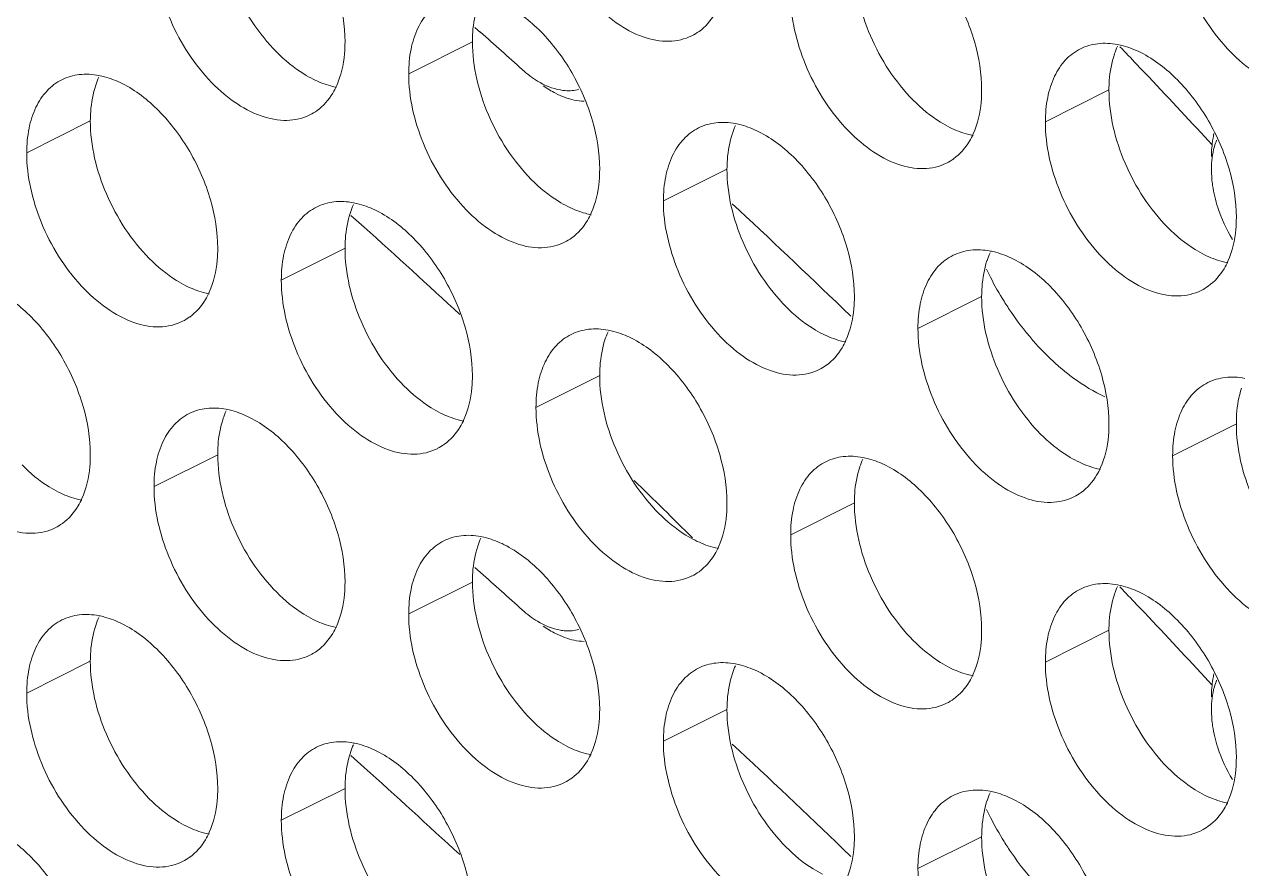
# Model space of a CAD drawing. Header units: millimetres. Extents: x 0 to 2524, y 0 to 1785.
# Drawn here: x 1880.93 to 1891.75, y 870.29 to 877.79 of the extents above; entities that cross this region are included whole.
import ezdxf

# ---------------------------------------------------------------- set-up
doc = ezdxf.new("R2010")
doc.units = ezdxf.units.MM
doc.header["$LTSCALE"] = 0.1
doc.layers.add('标注', color=251, linetype='Continuous', lineweight=9)

msp = doc.modelspace()

# ---------------------------------------------------------------- linework, layer by layer
at = {"layer": '标注'}
for p, q in [((1884.939, 877.761), (1884.988, 877.717)), ((1884.916, 877.633), (1884.35, 877.35)), ((1890.572, 877.205), (1890.007, 876.922)), ((1881.521, 876.93), (1880.956, 876.647)), ((1891.389, 876.826), (1891.49, 876.718)), ((1887.178, 876.502), (1886.613, 876.219)), ((1883.953, 875.986), (1883.836, 876.091)), ((1883.784, 875.799), (1883.218, 875.516)), ((1889.441, 875.37), (1888.875, 875.087)), ((1888.208, 875.264), (1888.279, 875.195)), ((1886.047, 874.667), (1885.481, 874.384)), ((1891.704, 874.239), (1891.138, 873.956)), ((1882.653, 873.964), (1882.087, 873.681)), ((1888.31, 873.536), (1887.744, 873.253)), ((1884.939, 872.961), (1884.988, 872.917)), ((1884.916, 872.833), (1884.35, 872.55)), ((1890.572, 872.405), (1890.007, 872.122)), ((1881.521, 872.13), (1880.956, 871.847)), ((1891.389, 872.026), (1891.49, 871.918)), ((1887.178, 871.702), (1886.613, 871.419)), ((1883.953, 871.186), (1883.836, 871.291)), ((1883.784, 870.999), (1883.218, 870.716)), ((1889.441, 870.57), (1888.875, 870.287)), ((1888.208, 870.464), (1888.279, 870.395))]:
    msp.add_line(p, q, dxfattribs=at)
for centre, radius, start, end in [((1833.02, 819.316), 78.176, 47.97131, 48.33614), ((1886.664, 878.092), 0.453, 296.5256, 305.9034), ((1891.317, 877.293), 0.734, 155.8796, 161.7803), ((1829.164, 818.903), 85.012, 43.51188, 43.65626), ((1828.698, 818.462), 85.654, 42.95277, 43.51137), ((1882.266, 877.019), 0.734, 155.8796, 161.7803), ((1885.998, 878.093), 0.953, 227.9166, 233.0726), ((1886.092, 878.026), 0.956, 235.0876, 239.0229), ((1883.27, 877.389), 0.453, 296.5256, 305.9034), ((1887.923, 876.59), 0.734, 155.8796, 161.7803), ((1888.927, 876.961), 0.453, 296.5256, 305.9034), ((1892.433, 876.502), 0.95, 180.0525, 184.9808), ((1884.529, 875.888), 0.734, 155.8796, 161.7803), ((1833.151, 818.105), 79.362, 46.07282, 47.05003), ((1892.83, 876.58), 1.357, 197.9612, 211.1634), ((1832.056, 818.232), 77.646, 47.20853, 48.05794), ((1885.533, 876.258), 0.453, 296.5256, 305.9034), ((1890.186, 875.459), 0.734, 155.8796, 161.7803), ((1892.135, 876.881), 2.939, 205.5487, 207.1015), ((1892.116, 876.87), 2.917, 207.094, 211.9104), ((1891.189, 875.83), 0.453, 296.5256, 305.9034), ((1882.138, 875.555), 0.453, 296.5256, 305.9034), ((1886.791, 874.756), 0.734, 155.8796, 161.7803), ((1887.795, 875.127), 0.453, 296.5256, 305.9034), ((1883.397, 874.053), 0.734, 155.8796, 161.7803), ((1884.401, 874.424), 0.453, 296.5256, 305.9034), ((1889.054, 873.625), 0.734, 155.8796, 161.7803), ((1829.301, 815.33), 81.647, 45.16201, 45.67129), ((1890.058, 873.995), 0.453, 296.5256, 305.9034), ((1881.007, 873.721), 0.453, 296.5256, 305.9034), ((1885.66, 872.922), 0.734, 155.8796, 161.7803), ((1833.02, 814.516), 78.176, 47.97131, 48.33614), ((1886.664, 873.292), 0.453, 296.5256, 305.9034), ((1891.317, 872.493), 0.734, 155.8796, 161.7803), ((1829.164, 814.103), 85.012, 43.51188, 43.65626), ((1885.998, 873.293), 0.953, 227.9166, 233.0726), ((1828.698, 813.662), 85.654, 42.95277, 43.51137), ((1882.266, 872.219), 0.734, 155.8796, 161.7803), ((1886.092, 873.226), 0.956, 235.0876, 239.0229), ((1883.27, 872.589), 0.453, 296.5256, 305.9034), ((1887.923, 871.79), 0.734, 155.8796, 161.7803), ((1888.927, 872.161), 0.453, 296.5256, 305.9034), ((1892.433, 871.702), 0.95, 180.0525, 184.9808), ((1884.529, 871.088), 0.734, 155.8796, 161.7803), ((1833.151, 813.305), 79.362, 46.07282, 47.05003), ((1892.83, 871.78), 1.357, 197.9612, 211.1634), ((1832.056, 813.432), 77.646, 47.20853, 48.05794), ((1885.533, 871.458), 0.453, 296.5256, 305.9034), ((1890.186, 870.659), 0.734, 155.8796, 161.7803), ((1892.135, 872.081), 2.939, 205.5487, 207.1015), ((1892.116, 872.07), 2.917, 207.094, 211.9104), ((1891.189, 871.03), 0.453, 296.5256, 305.9034), ((1882.138, 870.755), 0.453, 296.5256, 305.9034)]:
    msp.add_arc(centre, radius, start, end, dxfattribs=at)
for points, knots in [([(1886.866, 877.687), (1886.804, 877.656), (1886.654, 877.622), (1886.416, 877.669), (1886.178, 877.8), (1885.87, 878.078), (1885.584, 878.54), (1885.481, 878.973), (1885.481, 879.184)], [0, 0, 0, 0, 0.090718, 0.191742, 0.308104, 0.439279, 0.725532, 1, 1, 1, 1]), ([(1882.936, 879.096), (1883.056, 879.036), (1883.287, 878.856), (1883.553, 878.498), (1883.734, 878.079), (1883.784, 877.778), (1883.784, 877.633)], [0, 0, 0, 0, 0.229676, 0.488215, 0.753207, 1, 1, 1, 1]), ([(1883.177, 877.542), (1883.015, 877.705), (1882.764, 878.092), (1882.653, 878.543), (1882.653, 878.764)], [0, 0, 0, 0, 0.508684, 1, 1, 1, 1]), ([(1892.523, 877.258), (1892.461, 877.227), (1892.311, 877.193), (1892.073, 877.241), (1891.834, 877.372), (1891.527, 877.649), (1891.241, 878.112), (1891.138, 878.544), (1891.138, 878.756)], [0, 0, 0, 0, 0.090718, 0.191742, 0.308104, 0.439279, 0.725532, 1, 1, 1, 1]), ([(1888.592, 878.668), (1888.713, 878.608), (1888.944, 878.427), (1889.21, 878.069), (1889.391, 877.651), (1889.441, 877.349), (1889.441, 877.205)], [0, 0, 0, 0, 0.229676, 0.488215, 0.753207, 1, 1, 1, 1]), ([(1883.472, 876.984), (1883.41, 876.953), (1883.26, 876.919), (1883.022, 876.967), (1882.784, 877.097), (1882.476, 877.375), (1882.19, 877.837), (1882.087, 878.27), (1882.087, 878.481)], [0, 0, 0, 0, 0.090718, 0.191742, 0.308104, 0.439279, 0.725532, 1, 1, 1, 1]), ([(1888.833, 877.114), (1888.672, 877.277), (1888.421, 877.664), (1888.31, 878.114), (1888.31, 878.336)], [0, 0, 0, 0, 0.508684, 1, 1, 1, 1]), ([(1884.35, 877.35), (1884.35, 877.423), (1884.362, 877.562), (1884.421, 877.752), (1884.52, 877.904), (1884.613, 877.975), (1884.662, 877.999)], [0, 0, 0, 0, 0.289235, 0.54966, 0.782932, 1, 1, 1, 1]), ([(1885.198, 877.965), (1885.319, 877.905), (1885.55, 877.724), (1885.816, 877.366), (1885.997, 876.948), (1886.047, 876.646), (1886.047, 876.502)], [0, 0, 0, 0, 0.229676, 0.488215, 0.753207, 1, 1, 1, 1]), ([(1889.129, 876.556), (1889.067, 876.524), (1888.917, 876.49), (1888.679, 876.538), (1888.44, 876.669), (1888.133, 876.946), (1887.847, 877.409), (1887.744, 877.841), (1887.744, 878.053)], [0, 0, 0, 0, 0.090718, 0.191742, 0.308104, 0.439279, 0.725532, 1, 1, 1, 1]), ([(1884.916, 877.633), (1884.916, 877.661), (1884.919, 877.769), (1884.938, 877.876), (1884.963, 877.951)], [0, 0, 0, 0, 0.264225, 1, 1, 1, 1]), ([(1887.104, 877.947), (1887.093, 877.924), (1887.05, 877.84), (1886.986, 877.766), (1886.93, 877.725)], [0, 0, 0, 0, 0.265525, 1, 1, 1, 1]), ([(1883.501, 877.301), (1883.473, 877.315), (1883.355, 877.382), (1883.249, 877.469), (1883.177, 877.542)], [0, 0, 0, 0, 0.235002, 1, 1, 1, 1]), ([(1883.784, 877.633), (1883.784, 877.597), (1883.778, 877.465), (1883.749, 877.332), (1883.71, 877.244)], [0, 0, 0, 0, 0.268874, 1, 1, 1, 1]), ([(1885.439, 876.411), (1885.278, 876.574), (1885.027, 876.961), (1884.916, 877.411), (1884.916, 877.633)], [0, 0, 0, 0, 0.508684, 1, 1, 1, 1]), ([(1890.007, 876.922), (1890.007, 876.995), (1890.019, 877.133), (1890.078, 877.324), (1890.177, 877.476), (1890.27, 877.546), (1890.319, 877.571)], [0, 0, 0, 0, 0.289235, 0.54966, 0.782932, 1, 1, 1, 1]), ([(1890.319, 877.571), (1890.367, 877.595), (1890.477, 877.626), (1890.591, 877.62), (1890.648, 877.609)], [0, 0, 0, 0, 0.482538, 1, 1, 1, 1]), ([(1890.648, 877.609), (1890.665, 877.606), (1890.736, 877.589), (1890.805, 877.562), (1890.855, 877.537)], [0, 0, 0, 0, 0.238696, 1, 1, 1, 1]), ([(1890.855, 877.537), (1890.976, 877.476), (1891.206, 877.296), (1891.473, 876.938), (1891.654, 876.519), (1891.704, 876.218), (1891.704, 876.073)], [0, 0, 0, 0, 0.229676, 0.488215, 0.753207, 1, 1, 1, 1]), ([(1890.572, 877.205), (1890.572, 877.233), (1890.576, 877.34), (1890.595, 877.448), (1890.62, 877.523)], [0, 0, 0, 0, 0.264225, 1, 1, 1, 1]), ([(1881.268, 877.296), (1881.316, 877.32), (1881.426, 877.352), (1881.54, 877.345), (1881.597, 877.334)], [0, 0, 0, 0, 0.482538, 1, 1, 1, 1]), ([(1881.597, 877.334), (1881.614, 877.331), (1881.685, 877.314), (1881.754, 877.287), (1881.804, 877.262)], [0, 0, 0, 0, 0.238696, 1, 1, 1, 1]), ([(1885.735, 875.853), (1885.672, 875.821), (1885.522, 875.787), (1885.285, 875.835), (1885.046, 875.966), (1884.738, 876.243), (1884.452, 876.706), (1884.35, 877.138), (1884.35, 877.35)], [0, 0, 0, 0, 0.090718, 0.191742, 0.308104, 0.439279, 0.725532, 1, 1, 1, 1]), ([(1885.425, 877.331), (1885.447, 877.314), (1885.53, 877.258), (1885.625, 877.217), (1885.698, 877.205)], [0, 0, 0, 0, 0.272237, 1, 1, 1, 1]), ([(1880.956, 876.647), (1880.956, 876.72), (1880.968, 876.859), (1881.027, 877.049), (1881.126, 877.201), (1881.219, 877.272), (1881.268, 877.296)], [0, 0, 0, 0, 0.289235, 0.54966, 0.782932, 1, 1, 1, 1]), ([(1881.521, 876.93), (1881.521, 876.958), (1881.525, 877.066), (1881.544, 877.173), (1881.569, 877.248)], [0, 0, 0, 0, 0.264225, 1, 1, 1, 1]), ([(1881.804, 877.262), (1881.925, 877.202), (1882.155, 877.021), (1882.422, 876.663), (1882.603, 876.245), (1882.653, 875.944), (1882.653, 875.799)], [0, 0, 0, 0, 0.229676, 0.488215, 0.753207, 1, 1, 1, 1]), ([(1883.709, 877.229), (1883.692, 877.232), (1883.62, 877.249), (1883.551, 877.276), (1883.501, 877.301)], [0, 0, 0, 0, 0.238696, 1, 1, 1, 1]), ([(1883.71, 877.244), (1883.699, 877.221), (1883.656, 877.137), (1883.592, 877.063), (1883.536, 877.022)], [0, 0, 0, 0, 0.265525, 1, 1, 1, 1]), ([(1885.6, 877.206), (1885.618, 877.195), (1885.687, 877.157), (1885.763, 877.128), (1885.82, 877.116)], [0, 0, 0, 0, 0.26533, 1, 1, 1, 1]), ([(1885.698, 877.205), (1885.712, 877.202), (1885.767, 877.195), (1885.823, 877.2), (1885.863, 877.211)], [0, 0, 0, 0, 0.262378, 1, 1, 1, 1]), ([(1889.441, 877.205), (1889.441, 877.169), (1889.435, 877.037), (1889.406, 876.904), (1889.366, 876.816)], [0, 0, 0, 0, 0.268874, 1, 1, 1, 1]), ([(1891.096, 875.982), (1890.935, 876.145), (1890.684, 876.532), (1890.572, 876.983), (1890.572, 877.205)], [0, 0, 0, 0, 0.508684, 1, 1, 1, 1]), ([(1889.158, 876.872), (1889.13, 876.887), (1889.012, 876.953), (1888.906, 877.04), (1888.833, 877.114)], [0, 0, 0, 0, 0.235002, 1, 1, 1, 1]), ([(1882.045, 875.708), (1881.884, 875.871), (1881.633, 876.258), (1881.521, 876.708), (1881.521, 876.93)], [0, 0, 0, 0, 0.508684, 1, 1, 1, 1]), ([(1886.925, 876.868), (1886.973, 876.892), (1887.083, 876.924), (1887.197, 876.917), (1887.253, 876.906)], [0, 0, 0, 0, 0.482538, 1, 1, 1, 1]), ([(1887.253, 876.906), (1887.271, 876.903), (1887.342, 876.886), (1887.411, 876.859), (1887.461, 876.834)], [0, 0, 0, 0, 0.238696, 1, 1, 1, 1]), ([(1891.392, 875.424), (1891.329, 875.393), (1891.179, 875.359), (1890.942, 875.407), (1890.703, 875.537), (1890.395, 875.815), (1890.109, 876.278), (1890.007, 876.71), (1890.007, 876.922)], [0, 0, 0, 0, 0.090718, 0.191742, 0.308104, 0.439279, 0.725532, 1, 1, 1, 1]), ([(1886.613, 876.219), (1886.613, 876.292), (1886.625, 876.43), (1886.684, 876.621), (1886.783, 876.773), (1886.876, 876.843), (1886.925, 876.868)], [0, 0, 0, 0, 0.289235, 0.54966, 0.782932, 1, 1, 1, 1]), ([(1887.178, 876.502), (1887.178, 876.53), (1887.182, 876.637), (1887.201, 876.745), (1887.226, 876.82)], [0, 0, 0, 0, 0.264225, 1, 1, 1, 1]), ([(1887.461, 876.834), (1887.582, 876.773), (1887.812, 876.593), (1888.079, 876.235), (1888.26, 875.816), (1888.31, 875.515), (1888.31, 875.37)], [0, 0, 0, 0, 0.229676, 0.488215, 0.753207, 1, 1, 1, 1]), ([(1889.366, 876.8), (1889.349, 876.803), (1889.277, 876.82), (1889.208, 876.847), (1889.158, 876.872)], [0, 0, 0, 0, 0.238696, 1, 1, 1, 1]), ([(1889.366, 876.816), (1889.356, 876.793), (1889.313, 876.709), (1889.249, 876.635), (1889.192, 876.594)], [0, 0, 0, 0, 0.265525, 1, 1, 1, 1]), ([(1891.504, 876.817), (1891.501, 876.801), (1891.488, 876.734), (1891.483, 876.666), (1891.483, 876.614)], [0, 0, 0, 0, 0.239288, 1, 1, 1, 1]), ([(1891.529, 876.76), (1891.521, 876.741), (1891.492, 876.657), (1891.483, 876.568), (1891.483, 876.501)], [0, 0, 0, 0, 0.232447, 1, 1, 1, 1]), ([(1882.341, 875.15), (1882.278, 875.118), (1882.128, 875.084), (1881.891, 875.132), (1881.652, 875.263), (1881.344, 875.54), (1881.058, 876.003), (1880.956, 876.435), (1880.956, 876.647)], [0, 0, 0, 0, 0.090718, 0.191742, 0.308104, 0.439279, 0.725532, 1, 1, 1, 1]), ([(1886.047, 876.502), (1886.047, 876.466), (1886.041, 876.334), (1886.012, 876.201), (1885.972, 876.113)], [0, 0, 0, 0, 0.268874, 1, 1, 1, 1]), ([(1887.702, 875.28), (1887.541, 875.442), (1887.29, 875.829), (1887.178, 876.28), (1887.178, 876.502)], [0, 0, 0, 0, 0.508684, 1, 1, 1, 1]), ([(1885.764, 876.169), (1885.736, 876.184), (1885.618, 876.25), (1885.512, 876.337), (1885.439, 876.411)], [0, 0, 0, 0, 0.235002, 1, 1, 1, 1]), ([(1891.486, 876.419), (1891.488, 876.398), (1891.498, 876.311), (1891.519, 876.225), (1891.539, 876.162)], [0, 0, 0, 0, 0.241904, 1, 1, 1, 1]), ([(1883.218, 875.516), (1883.218, 875.589), (1883.23, 875.728), (1883.29, 875.918), (1883.389, 876.07), (1883.481, 876.14), (1883.53, 876.165)], [0, 0, 0, 0, 0.289235, 0.54966, 0.782932, 1, 1, 1, 1]), ([(1883.53, 876.165), (1883.579, 876.189), (1883.689, 876.221), (1883.802, 876.214), (1883.859, 876.203)], [0, 0, 0, 0, 0.482538, 1, 1, 1, 1]), ([(1883.859, 876.203), (1883.877, 876.2), (1883.948, 876.183), (1884.017, 876.156), (1884.067, 876.131)], [0, 0, 0, 0, 0.238696, 1, 1, 1, 1]), ([(1884.067, 876.131), (1884.188, 876.07), (1884.418, 875.89), (1884.684, 875.532), (1884.866, 875.113), (1884.916, 874.812), (1884.916, 874.667)], [0, 0, 0, 0, 0.229676, 0.488215, 0.753207, 1, 1, 1, 1]), ([(1885.972, 876.097), (1885.955, 876.101), (1885.883, 876.117), (1885.814, 876.144), (1885.764, 876.169)], [0, 0, 0, 0, 0.238696, 1, 1, 1, 1]), ([(1887.998, 874.721), (1887.935, 874.69), (1887.785, 874.656), (1887.547, 874.704), (1887.309, 874.834), (1887.001, 875.112), (1886.715, 875.575), (1886.613, 876.007), (1886.613, 876.219)], [0, 0, 0, 0, 0.090718, 0.191742, 0.308104, 0.439279, 0.725532, 1, 1, 1, 1]), ([(1883.784, 875.799), (1883.784, 875.827), (1883.788, 875.934), (1883.807, 876.042), (1883.832, 876.117)], [0, 0, 0, 0, 0.264225, 1, 1, 1, 1]), ([(1885.972, 876.113), (1885.962, 876.09), (1885.919, 876.006), (1885.855, 875.932), (1885.798, 875.891)], [0, 0, 0, 0, 0.265525, 1, 1, 1, 1]), ([(1891.704, 876.073), (1891.704, 876.038), (1891.698, 875.905), (1891.669, 875.773), (1891.629, 875.684)], [0, 0, 0, 0, 0.268874, 1, 1, 1, 1]), ([(1891.421, 875.741), (1891.393, 875.755), (1891.275, 875.822), (1891.169, 875.909), (1891.096, 875.982)], [0, 0, 0, 0, 0.235002, 1, 1, 1, 1]), ([(1882.653, 875.799), (1882.653, 875.763), (1882.647, 875.631), (1882.618, 875.498), (1882.578, 875.41)], [0, 0, 0, 0, 0.268874, 1, 1, 1, 1]), ([(1884.308, 874.577), (1884.146, 874.739), (1883.895, 875.127), (1883.784, 875.577), (1883.784, 875.799)], [0, 0, 0, 0, 0.508684, 1, 1, 1, 1]), ([(1882.37, 875.466), (1882.342, 875.481), (1882.224, 875.547), (1882.118, 875.635), (1882.045, 875.708)], [0, 0, 0, 0, 0.235002, 1, 1, 1, 1]), ([(1888.875, 875.087), (1888.875, 875.16), (1888.887, 875.299), (1888.946, 875.489), (1889.046, 875.642), (1889.138, 875.712), (1889.187, 875.736)], [0, 0, 0, 0, 0.289235, 0.54966, 0.782932, 1, 1, 1, 1]), ([(1889.187, 875.736), (1889.236, 875.76), (1889.346, 875.792), (1889.459, 875.785), (1889.516, 875.774)], [0, 0, 0, 0, 0.482538, 1, 1, 1, 1]), ([(1889.441, 875.37), (1889.441, 875.399), (1889.445, 875.506), (1889.464, 875.613), (1889.488, 875.689)], [0, 0, 0, 0, 0.264225, 1, 1, 1, 1]), ([(1889.516, 875.774), (1889.533, 875.771), (1889.605, 875.755), (1889.674, 875.727), (1889.724, 875.702)], [0, 0, 0, 0, 0.238696, 1, 1, 1, 1]), ([(1889.724, 875.702), (1889.845, 875.642), (1890.075, 875.462), (1890.341, 875.104), (1890.522, 874.685), (1890.572, 874.384), (1890.572, 874.239)], [0, 0, 0, 0, 0.229676, 0.488215, 0.753207, 1, 1, 1, 1]), ([(1891.629, 875.669), (1891.611, 875.672), (1891.54, 875.689), (1891.471, 875.716), (1891.421, 875.741)], [0, 0, 0, 0, 0.238696, 1, 1, 1, 1]), ([(1891.629, 875.684), (1891.619, 875.661), (1891.576, 875.577), (1891.511, 875.503), (1891.455, 875.463)], [0, 0, 0, 0, 0.265525, 1, 1, 1, 1]), ([(1884.604, 874.018), (1884.541, 873.987), (1884.391, 873.953), (1884.153, 874.001), (1883.915, 874.131), (1883.607, 874.409), (1883.321, 874.872), (1883.218, 875.304), (1883.218, 875.516)], [0, 0, 0, 0, 0.090718, 0.191742, 0.308104, 0.439279, 0.725532, 1, 1, 1, 1]), ([(1880.673, 875.428), (1880.794, 875.367), (1881.024, 875.187), (1881.29, 874.829), (1881.471, 874.41), (1881.521, 874.109), (1881.521, 873.964)], [0, 0, 0, 0, 0.229676, 0.488215, 0.753207, 1, 1, 1, 1]), ([(1882.578, 875.394), (1882.56, 875.398), (1882.489, 875.414), (1882.42, 875.441), (1882.37, 875.466)], [0, 0, 0, 0, 0.238696, 1, 1, 1, 1]), ([(1882.578, 875.41), (1882.568, 875.387), (1882.525, 875.303), (1882.461, 875.229), (1882.404, 875.188)], [0, 0, 0, 0, 0.265525, 1, 1, 1, 1]), ([(1888.31, 875.37), (1888.31, 875.335), (1888.304, 875.202), (1888.275, 875.07), (1888.235, 874.981)], [0, 0, 0, 0, 0.268874, 1, 1, 1, 1]), ([(1889.965, 874.148), (1889.803, 874.311), (1889.552, 874.698), (1889.441, 875.149), (1889.441, 875.37)], [0, 0, 0, 0, 0.508684, 1, 1, 1, 1]), ([(1888.027, 875.038), (1887.998, 875.052), (1887.88, 875.119), (1887.775, 875.206), (1887.702, 875.28)], [0, 0, 0, 0, 0.235002, 1, 1, 1, 1]), ([(1889.64, 875.328), (1889.661, 875.294), (1889.748, 875.161), (1889.847, 875.035), (1889.926, 874.946)], [0, 0, 0, 0, 0.254374, 1, 1, 1, 1]), ([(1885.793, 875.033), (1885.841, 875.057), (1885.952, 875.089), (1886.065, 875.082), (1886.122, 875.072)], [0, 0, 0, 0, 0.482538, 1, 1, 1, 1]), ([(1886.122, 875.072), (1886.139, 875.068), (1886.211, 875.052), (1886.28, 875.024), (1886.33, 874.999)], [0, 0, 0, 0, 0.238696, 1, 1, 1, 1]), ([(1890.26, 873.59), (1890.198, 873.559), (1890.048, 873.525), (1889.81, 873.572), (1889.572, 873.703), (1889.264, 873.981), (1888.978, 874.443), (1888.875, 874.876), (1888.875, 875.087)], [0, 0, 0, 0, 0.090718, 0.191742, 0.308104, 0.439279, 0.725532, 1, 1, 1, 1]), ([(1885.481, 874.384), (1885.481, 874.457), (1885.493, 874.596), (1885.552, 874.786), (1885.652, 874.939), (1885.744, 875.009), (1885.793, 875.033)], [0, 0, 0, 0, 0.289235, 0.54966, 0.782932, 1, 1, 1, 1]), ([(1886.047, 874.667), (1886.047, 874.696), (1886.051, 874.803), (1886.069, 874.911), (1886.094, 874.986)], [0, 0, 0, 0, 0.264225, 1, 1, 1, 1]), ([(1886.33, 874.999), (1886.45, 874.939), (1886.681, 874.759), (1886.947, 874.401), (1887.128, 873.982), (1887.178, 873.681), (1887.178, 873.536)], [0, 0, 0, 0, 0.229676, 0.488215, 0.753207, 1, 1, 1, 1]), ([(1888.235, 874.966), (1888.217, 874.969), (1888.146, 874.986), (1888.077, 875.013), (1888.027, 875.038)], [0, 0, 0, 0, 0.238696, 1, 1, 1, 1]), ([(1888.235, 874.981), (1888.225, 874.958), (1888.181, 874.874), (1888.117, 874.8), (1888.061, 874.76)], [0, 0, 0, 0, 0.265525, 1, 1, 1, 1]), ([(1889.926, 874.946), (1889.945, 874.925), (1890.022, 874.843), (1890.105, 874.766), (1890.17, 874.713)], [0, 0, 0, 0, 0.256131, 1, 1, 1, 1]), ([(1881.21, 873.315), (1881.147, 873.284), (1880.997, 873.25), (1880.759, 873.298), (1880.521, 873.429), (1880.213, 873.706), (1879.927, 874.169), (1879.824, 874.601), (1879.824, 874.813)], [0, 0, 0, 0, 0.090718, 0.191742, 0.308104, 0.439279, 0.725532, 1, 1, 1, 1]), ([(1884.916, 874.667), (1884.916, 874.632), (1884.91, 874.499), (1884.881, 874.367), (1884.841, 874.278)], [0, 0, 0, 0, 0.268874, 1, 1, 1, 1]), ([(1886.571, 873.445), (1886.409, 873.608), (1886.158, 873.995), (1886.047, 874.446), (1886.047, 874.667)], [0, 0, 0, 0, 0.508684, 1, 1, 1, 1]), ([(1890.17, 874.713), (1890.199, 874.688), (1890.314, 874.6), (1890.439, 874.524), (1890.536, 874.479)], [0, 0, 0, 0, 0.262334, 1, 1, 1, 1]), ([(1891.45, 874.605), (1891.498, 874.629), (1891.608, 874.661), (1891.722, 874.654), (1891.779, 874.643)], [0, 0, 0, 0, 0.482538, 1, 1, 1, 1]), ([(1884.633, 874.335), (1884.604, 874.349), (1884.486, 874.416), (1884.381, 874.503), (1884.308, 874.577)], [0, 0, 0, 0, 0.235002, 1, 1, 1, 1]), ([(1891.138, 873.956), (1891.138, 874.029), (1891.15, 874.168), (1891.209, 874.358), (1891.308, 874.51), (1891.401, 874.581), (1891.45, 874.605)], [0, 0, 0, 0, 0.289235, 0.54966, 0.782932, 1, 1, 1, 1]), ([(1891.704, 874.239), (1891.704, 874.267), (1891.707, 874.375), (1891.726, 874.482), (1891.751, 874.557)], [0, 0, 0, 0, 0.264225, 1, 1, 1, 1]), ([(1882.087, 873.681), (1882.087, 873.754), (1882.099, 873.893), (1882.158, 874.083), (1882.258, 874.236), (1882.35, 874.306), (1882.399, 874.33)], [0, 0, 0, 0, 0.289235, 0.54966, 0.782932, 1, 1, 1, 1]), ([(1882.399, 874.33), (1882.447, 874.355), (1882.557, 874.386), (1882.671, 874.379), (1882.728, 874.369)], [0, 0, 0, 0, 0.482538, 1, 1, 1, 1]), ([(1882.653, 873.964), (1882.653, 873.993), (1882.656, 874.1), (1882.675, 874.208), (1882.7, 874.283)], [0, 0, 0, 0, 0.264225, 1, 1, 1, 1]), ([(1882.728, 874.369), (1882.745, 874.365), (1882.817, 874.349), (1882.886, 874.321), (1882.936, 874.296)], [0, 0, 0, 0, 0.238696, 1, 1, 1, 1]), ([(1882.936, 874.296), (1883.056, 874.236), (1883.287, 874.056), (1883.553, 873.698), (1883.734, 873.279), (1883.784, 872.978), (1883.784, 872.833)], [0, 0, 0, 0, 0.229676, 0.488215, 0.753207, 1, 1, 1, 1]), ([(1884.84, 874.263), (1884.823, 874.266), (1884.752, 874.283), (1884.683, 874.31), (1884.633, 874.335)], [0, 0, 0, 0, 0.238696, 1, 1, 1, 1]), ([(1886.866, 872.887), (1886.804, 872.856), (1886.654, 872.822), (1886.416, 872.869), (1886.178, 873), (1885.87, 873.278), (1885.584, 873.74), (1885.481, 874.173), (1885.481, 874.384)], [0, 0, 0, 0, 0.090718, 0.191742, 0.308104, 0.439279, 0.725532, 1, 1, 1, 1]), ([(1884.841, 874.278), (1884.831, 874.255), (1884.787, 874.172), (1884.723, 874.097), (1884.667, 874.057)], [0, 0, 0, 0, 0.265525, 1, 1, 1, 1]), ([(1890.572, 874.239), (1890.572, 874.203), (1890.567, 874.071), (1890.537, 873.938), (1890.498, 873.85)], [0, 0, 0, 0, 0.268874, 1, 1, 1, 1]), ([(1892.228, 873.017), (1892.066, 873.18), (1891.815, 873.567), (1891.704, 874.017), (1891.704, 874.239)], [0, 0, 0, 0, 0.508684, 1, 1, 1, 1]), ([(1890.29, 873.907), (1890.261, 873.921), (1890.143, 873.987), (1890.038, 874.075), (1889.965, 874.148)], [0, 0, 0, 0, 0.235002, 1, 1, 1, 1]), ([(1881.521, 873.964), (1881.521, 873.929), (1881.516, 873.796), (1881.487, 873.664), (1881.447, 873.575)], [0, 0, 0, 0, 0.268874, 1, 1, 1, 1]), ([(1883.177, 872.742), (1883.015, 872.905), (1882.764, 873.292), (1882.653, 873.743), (1882.653, 873.964)], [0, 0, 0, 0, 0.508684, 1, 1, 1, 1]), ([(1881.239, 873.632), (1881.21, 873.646), (1881.092, 873.713), (1880.987, 873.8), (1880.914, 873.874)], [0, 0, 0, 0, 0.235002, 1, 1, 1, 1]), ([(1887.744, 873.253), (1887.744, 873.326), (1887.756, 873.465), (1887.815, 873.655), (1887.914, 873.807), (1888.007, 873.878), (1888.056, 873.902)], [0, 0, 0, 0, 0.289235, 0.54966, 0.782932, 1, 1, 1, 1]), ([(1888.056, 873.902), (1888.104, 873.926), (1888.214, 873.958), (1888.328, 873.951), (1888.385, 873.94)], [0, 0, 0, 0, 0.482538, 1, 1, 1, 1]), ([(1888.31, 873.536), (1888.31, 873.564), (1888.313, 873.672), (1888.332, 873.779), (1888.357, 873.854)], [0, 0, 0, 0, 0.264225, 1, 1, 1, 1]), ([(1888.385, 873.94), (1888.402, 873.937), (1888.474, 873.92), (1888.543, 873.893), (1888.592, 873.868)], [0, 0, 0, 0, 0.238696, 1, 1, 1, 1]), ([(1888.592, 873.868), (1888.713, 873.808), (1888.944, 873.627), (1889.21, 873.269), (1889.391, 872.851), (1889.441, 872.549), (1889.441, 872.405)], [0, 0, 0, 0, 0.229676, 0.488215, 0.753207, 1, 1, 1, 1]), ([(1890.497, 873.835), (1890.48, 873.838), (1890.408, 873.854), (1890.34, 873.882), (1890.29, 873.907)], [0, 0, 0, 0, 0.238696, 1, 1, 1, 1]), ([(1890.498, 873.85), (1890.487, 873.827), (1890.444, 873.743), (1890.38, 873.669), (1890.324, 873.628)], [0, 0, 0, 0, 0.265525, 1, 1, 1, 1]), ([(1892.523, 872.458), (1892.461, 872.427), (1892.311, 872.393), (1892.073, 872.441), (1891.834, 872.572), (1891.527, 872.849), (1891.241, 873.312), (1891.138, 873.744), (1891.138, 873.956)], [0, 0, 0, 0, 0.090718, 0.191742, 0.308104, 0.439279, 0.725532, 1, 1, 1, 1]), ([(1883.472, 872.184), (1883.41, 872.153), (1883.26, 872.119), (1883.022, 872.167), (1882.784, 872.297), (1882.476, 872.575), (1882.19, 873.037), (1882.087, 873.47), (1882.087, 873.681)], [0, 0, 0, 0, 0.090718, 0.191742, 0.308104, 0.439279, 0.725532, 1, 1, 1, 1]), ([(1881.446, 873.56), (1881.429, 873.563), (1881.357, 873.58), (1881.289, 873.607), (1881.239, 873.632)], [0, 0, 0, 0, 0.238696, 1, 1, 1, 1]), ([(1881.447, 873.575), (1881.437, 873.553), (1881.393, 873.469), (1881.329, 873.394), (1881.273, 873.354)], [0, 0, 0, 0, 0.265525, 1, 1, 1, 1]), ([(1887.178, 873.536), (1887.178, 873.5), (1887.173, 873.368), (1887.143, 873.235), (1887.104, 873.147)], [0, 0, 0, 0, 0.268874, 1, 1, 1, 1]), ([(1888.833, 872.314), (1888.672, 872.477), (1888.421, 872.864), (1888.31, 873.314), (1888.31, 873.536)], [0, 0, 0, 0, 0.508684, 1, 1, 1, 1]), ([(1886.895, 873.204), (1886.867, 873.218), (1886.749, 873.284), (1886.644, 873.372), (1886.571, 873.445)], [0, 0, 0, 0, 0.235002, 1, 1, 1, 1]), ([(1884.662, 873.199), (1884.71, 873.223), (1884.82, 873.255), (1884.934, 873.248), (1884.991, 873.237)], [0, 0, 0, 0, 0.482538, 1, 1, 1, 1]), ([(1884.991, 873.237), (1885.008, 873.234), (1885.079, 873.217), (1885.148, 873.19), (1885.198, 873.165)], [0, 0, 0, 0, 0.238696, 1, 1, 1, 1]), ([(1887.103, 873.132), (1887.086, 873.135), (1887.014, 873.151), (1886.945, 873.179), (1886.895, 873.204)], [0, 0, 0, 0, 0.238696, 1, 1, 1, 1]), ([(1889.129, 871.756), (1889.067, 871.724), (1888.917, 871.69), (1888.679, 871.738), (1888.44, 871.869), (1888.133, 872.146), (1887.847, 872.609), (1887.744, 873.041), (1887.744, 873.253)], [0, 0, 0, 0, 0.090718, 0.191742, 0.308104, 0.439279, 0.725532, 1, 1, 1, 1]), ([(1884.35, 872.55), (1884.35, 872.623), (1884.362, 872.762), (1884.421, 872.952), (1884.52, 873.104), (1884.613, 873.175), (1884.662, 873.199)], [0, 0, 0, 0, 0.289235, 0.54966, 0.782932, 1, 1, 1, 1]), ([(1884.916, 872.833), (1884.916, 872.861), (1884.919, 872.969), (1884.938, 873.076), (1884.963, 873.151)], [0, 0, 0, 0, 0.264225, 1, 1, 1, 1]), ([(1885.198, 873.165), (1885.319, 873.105), (1885.55, 872.924), (1885.816, 872.566), (1885.997, 872.148), (1886.047, 871.846), (1886.047, 871.702)], [0, 0, 0, 0, 0.229676, 0.488215, 0.753207, 1, 1, 1, 1]), ([(1887.104, 873.147), (1887.093, 873.124), (1887.05, 873.04), (1886.986, 872.966), (1886.93, 872.925)], [0, 0, 0, 0, 0.265525, 1, 1, 1, 1]), ([(1883.784, 872.833), (1883.784, 872.797), (1883.778, 872.665), (1883.749, 872.532), (1883.71, 872.444)], [0, 0, 0, 0, 0.268874, 1, 1, 1, 1]), ([(1885.439, 871.611), (1885.278, 871.774), (1885.027, 872.161), (1884.916, 872.611), (1884.916, 872.833)], [0, 0, 0, 0, 0.508684, 1, 1, 1, 1]), ([(1890.007, 872.122), (1890.007, 872.195), (1890.019, 872.333), (1890.078, 872.524), (1890.177, 872.676), (1890.27, 872.746), (1890.319, 872.771)], [0, 0, 0, 0, 0.289235, 0.54966, 0.782932, 1, 1, 1, 1]), ([(1890.319, 872.771), (1890.367, 872.795), (1890.477, 872.826), (1890.591, 872.82), (1890.648, 872.809)], [0, 0, 0, 0, 0.482538, 1, 1, 1, 1]), ([(1890.648, 872.809), (1890.665, 872.806), (1890.736, 872.789), (1890.805, 872.762), (1890.855, 872.737)], [0, 0, 0, 0, 0.238696, 1, 1, 1, 1]), ([(1883.501, 872.501), (1883.473, 872.515), (1883.355, 872.582), (1883.249, 872.669), (1883.177, 872.742)], [0, 0, 0, 0, 0.235002, 1, 1, 1, 1]), ([(1890.572, 872.405), (1890.572, 872.433), (1890.576, 872.54), (1890.595, 872.648), (1890.62, 872.723)], [0, 0, 0, 0, 0.264225, 1, 1, 1, 1]), ([(1890.855, 872.737), (1890.976, 872.676), (1891.206, 872.496), (1891.473, 872.138), (1891.654, 871.719), (1891.704, 871.418), (1891.704, 871.273)], [0, 0, 0, 0, 0.229676, 0.488215, 0.753207, 1, 1, 1, 1]), ([(1880.956, 871.847), (1880.956, 871.92), (1880.968, 872.059), (1881.027, 872.249), (1881.126, 872.401), (1881.219, 872.472), (1881.268, 872.496)], [0, 0, 0, 0, 0.289235, 0.54966, 0.782932, 1, 1, 1, 1]), ([(1881.268, 872.496), (1881.316, 872.52), (1881.426, 872.552), (1881.54, 872.545), (1881.597, 872.534)], [0, 0, 0, 0, 0.482538, 1, 1, 1, 1]), ([(1881.521, 872.13), (1881.521, 872.158), (1881.525, 872.266), (1881.544, 872.373), (1881.569, 872.448)], [0, 0, 0, 0, 0.264225, 1, 1, 1, 1]), ([(1881.597, 872.534), (1881.614, 872.531), (1881.685, 872.514), (1881.754, 872.487), (1881.804, 872.462)], [0, 0, 0, 0, 0.238696, 1, 1, 1, 1]), ([(1881.804, 872.462), (1881.925, 872.402), (1882.155, 872.221), (1882.422, 871.863), (1882.603, 871.445), (1882.653, 871.144), (1882.653, 870.999)], [0, 0, 0, 0, 0.229676, 0.488215, 0.753207, 1, 1, 1, 1]), ([(1883.709, 872.429), (1883.692, 872.432), (1883.62, 872.449), (1883.551, 872.476), (1883.501, 872.501)], [0, 0, 0, 0, 0.238696, 1, 1, 1, 1]), ([(1883.71, 872.444), (1883.699, 872.421), (1883.656, 872.337), (1883.592, 872.263), (1883.536, 872.222)], [0, 0, 0, 0, 0.265525, 1, 1, 1, 1]), ([(1885.735, 871.053), (1885.672, 871.021), (1885.522, 870.987), (1885.285, 871.035), (1885.046, 871.166), (1884.738, 871.443), (1884.452, 871.906), (1884.35, 872.338), (1884.35, 872.55)], [0, 0, 0, 0, 0.090718, 0.191742, 0.308104, 0.439279, 0.725532, 1, 1, 1, 1]), ([(1885.425, 872.531), (1885.447, 872.514), (1885.53, 872.458), (1885.625, 872.417), (1885.698, 872.405)], [0, 0, 0, 0, 0.272237, 1, 1, 1, 1]), ([(1885.6, 872.406), (1885.618, 872.395), (1885.687, 872.357), (1885.763, 872.328), (1885.82, 872.316)], [0, 0, 0, 0, 0.26533, 1, 1, 1, 1]), ([(1885.698, 872.405), (1885.712, 872.402), (1885.767, 872.395), (1885.823, 872.4), (1885.863, 872.411)], [0, 0, 0, 0, 0.262378, 1, 1, 1, 1]), ([(1889.441, 872.405), (1889.441, 872.369), (1889.435, 872.237), (1889.406, 872.104), (1889.366, 872.016)], [0, 0, 0, 0, 0.268874, 1, 1, 1, 1]), ([(1891.096, 871.182), (1890.935, 871.345), (1890.684, 871.732), (1890.572, 872.183), (1890.572, 872.405)], [0, 0, 0, 0, 0.508684, 1, 1, 1, 1]), ([(1889.158, 872.072), (1889.13, 872.087), (1889.012, 872.153), (1888.906, 872.24), (1888.833, 872.314)], [0, 0, 0, 0, 0.235002, 1, 1, 1, 1]), ([(1882.045, 870.908), (1881.884, 871.071), (1881.633, 871.458), (1881.521, 871.908), (1881.521, 872.13)], [0, 0, 0, 0, 0.508684, 1, 1, 1, 1]), ([(1886.925, 872.068), (1886.973, 872.092), (1887.083, 872.124), (1887.197, 872.117), (1887.253, 872.106)], [0, 0, 0, 0, 0.482538, 1, 1, 1, 1]), ([(1891.392, 870.624), (1891.329, 870.593), (1891.179, 870.559), (1890.942, 870.607), (1890.703, 870.737), (1890.395, 871.015), (1890.109, 871.478), (1890.007, 871.91), (1890.007, 872.122)], [0, 0, 0, 0, 0.090718, 0.191742, 0.308104, 0.439279, 0.725532, 1, 1, 1, 1]), ([(1886.613, 871.419), (1886.613, 871.492), (1886.625, 871.63), (1886.684, 871.821), (1886.783, 871.973), (1886.876, 872.043), (1886.925, 872.068)], [0, 0, 0, 0, 0.289235, 0.54966, 0.782932, 1, 1, 1, 1]), ([(1887.178, 871.702), (1887.178, 871.73), (1887.182, 871.837), (1887.201, 871.945), (1887.226, 872.02)], [0, 0, 0, 0, 0.264225, 1, 1, 1, 1]), ([(1887.253, 872.106), (1887.271, 872.103), (1887.342, 872.086), (1887.411, 872.059), (1887.461, 872.034)], [0, 0, 0, 0, 0.238696, 1, 1, 1, 1]), ([(1887.461, 872.034), (1887.582, 871.973), (1887.812, 871.793), (1888.079, 871.435), (1888.26, 871.016), (1888.31, 870.715), (1888.31, 870.57)], [0, 0, 0, 0, 0.229676, 0.488215, 0.753207, 1, 1, 1, 1]), ([(1889.366, 872), (1889.349, 872.003), (1889.277, 872.02), (1889.208, 872.047), (1889.158, 872.072)], [0, 0, 0, 0, 0.238696, 1, 1, 1, 1]), ([(1889.366, 872.016), (1889.356, 871.993), (1889.313, 871.909), (1889.249, 871.835), (1889.192, 871.794)], [0, 0, 0, 0, 0.265525, 1, 1, 1, 1]), ([(1891.504, 872.017), (1891.501, 872.001), (1891.488, 871.934), (1891.483, 871.866), (1891.483, 871.814)], [0, 0, 0, 0, 0.239288, 1, 1, 1, 1]), ([(1891.529, 871.96), (1891.521, 871.941), (1891.492, 871.857), (1891.483, 871.768), (1891.483, 871.701)], [0, 0, 0, 0, 0.232447, 1, 1, 1, 1]), ([(1882.341, 870.35), (1882.278, 870.318), (1882.128, 870.284), (1881.891, 870.332), (1881.652, 870.463), (1881.344, 870.74), (1881.058, 871.203), (1880.956, 871.635), (1880.956, 871.847)], [0, 0, 0, 0, 0.090718, 0.191742, 0.308104, 0.439279, 0.725532, 1, 1, 1, 1]), ([(1886.047, 871.702), (1886.047, 871.666), (1886.041, 871.534), (1886.012, 871.401), (1885.972, 871.313)], [0, 0, 0, 0, 0.268874, 1, 1, 1, 1]), ([(1887.702, 870.48), (1887.541, 870.642), (1887.29, 871.029), (1887.178, 871.48), (1887.178, 871.702)], [0, 0, 0, 0, 0.508684, 1, 1, 1, 1]), ([(1885.764, 871.369), (1885.736, 871.384), (1885.618, 871.45), (1885.512, 871.537), (1885.439, 871.611)], [0, 0, 0, 0, 0.235002, 1, 1, 1, 1]), ([(1891.486, 871.619), (1891.488, 871.598), (1891.498, 871.511), (1891.519, 871.425), (1891.539, 871.362)], [0, 0, 0, 0, 0.241904, 1, 1, 1, 1]), ([(1883.218, 870.716), (1883.218, 870.789), (1883.23, 870.928), (1883.29, 871.118), (1883.389, 871.27), (1883.481, 871.34), (1883.53, 871.365)], [0, 0, 0, 0, 0.289235, 0.54966, 0.782932, 1, 1, 1, 1]), ([(1883.53, 871.365), (1883.579, 871.389), (1883.689, 871.421), (1883.802, 871.414), (1883.859, 871.403)], [0, 0, 0, 0, 0.482538, 1, 1, 1, 1]), ([(1883.859, 871.403), (1883.877, 871.4), (1883.948, 871.383), (1884.017, 871.356), (1884.067, 871.331)], [0, 0, 0, 0, 0.238696, 1, 1, 1, 1]), ([(1885.972, 871.297), (1885.955, 871.301), (1885.883, 871.317), (1885.814, 871.344), (1885.764, 871.369)], [0, 0, 0, 0, 0.238696, 1, 1, 1, 1]), ([(1887.998, 869.921), (1887.935, 869.89), (1887.785, 869.856), (1887.547, 869.904), (1887.309, 870.034), (1887.001, 870.312), (1886.715, 870.775), (1886.613, 871.207), (1886.613, 871.419)], [0, 0, 0, 0, 0.090718, 0.191742, 0.308104, 0.439279, 0.725532, 1, 1, 1, 1]), ([(1883.784, 870.999), (1883.784, 871.027), (1883.788, 871.134), (1883.807, 871.242), (1883.832, 871.317)], [0, 0, 0, 0, 0.264225, 1, 1, 1, 1]), ([(1884.067, 871.331), (1884.188, 871.27), (1884.418, 871.09), (1884.684, 870.732), (1884.866, 870.313), (1884.916, 870.012), (1884.916, 869.867)], [0, 0, 0, 0, 0.229676, 0.488215, 0.753207, 1, 1, 1, 1]), ([(1885.972, 871.313), (1885.962, 871.29), (1885.919, 871.206), (1885.855, 871.132), (1885.798, 871.091)], [0, 0, 0, 0, 0.265525, 1, 1, 1, 1]), ([(1891.704, 871.273), (1891.704, 871.238), (1891.698, 871.105), (1891.669, 870.973), (1891.629, 870.884)], [0, 0, 0, 0, 0.268874, 1, 1, 1, 1]), ([(1891.421, 870.941), (1891.393, 870.955), (1891.275, 871.022), (1891.169, 871.109), (1891.096, 871.182)], [0, 0, 0, 0, 0.235002, 1, 1, 1, 1]), ([(1882.653, 870.999), (1882.653, 870.963), (1882.647, 870.831), (1882.618, 870.698), (1882.578, 870.61)], [0, 0, 0, 0, 0.268874, 1, 1, 1, 1]), ([(1884.308, 869.777), (1884.146, 869.939), (1883.895, 870.327), (1883.784, 870.777), (1883.784, 870.999)], [0, 0, 0, 0, 0.508684, 1, 1, 1, 1]), ([(1888.875, 870.287), (1888.875, 870.36), (1888.887, 870.499), (1888.946, 870.689), (1889.046, 870.842), (1889.138, 870.912), (1889.187, 870.936)], [0, 0, 0, 0, 0.289235, 0.54966, 0.782932, 1, 1, 1, 1]), ([(1889.187, 870.936), (1889.236, 870.96), (1889.346, 870.992), (1889.459, 870.985), (1889.516, 870.974)], [0, 0, 0, 0, 0.482538, 1, 1, 1, 1]), ([(1889.516, 870.974), (1889.533, 870.971), (1889.605, 870.955), (1889.674, 870.927), (1889.724, 870.902)], [0, 0, 0, 0, 0.238696, 1, 1, 1, 1]), ([(1891.629, 870.869), (1891.611, 870.872), (1891.54, 870.889), (1891.471, 870.916), (1891.421, 870.941)], [0, 0, 0, 0, 0.238696, 1, 1, 1, 1]), ([(1882.37, 870.666), (1882.342, 870.681), (1882.224, 870.747), (1882.118, 870.835), (1882.045, 870.908)], [0, 0, 0, 0, 0.235002, 1, 1, 1, 1]), ([(1889.441, 870.57), (1889.441, 870.599), (1889.445, 870.706), (1889.464, 870.813), (1889.488, 870.889)], [0, 0, 0, 0, 0.264225, 1, 1, 1, 1]), ([(1889.724, 870.902), (1889.845, 870.842), (1890.075, 870.662), (1890.341, 870.304), (1890.522, 869.885), (1890.572, 869.584), (1890.572, 869.439)], [0, 0, 0, 0, 0.229676, 0.488215, 0.753207, 1, 1, 1, 1]), ([(1891.629, 870.884), (1891.619, 870.861), (1891.576, 870.777), (1891.511, 870.703), (1891.455, 870.663)], [0, 0, 0, 0, 0.265525, 1, 1, 1, 1]), ([(1884.604, 869.218), (1884.541, 869.187), (1884.391, 869.153), (1884.153, 869.201), (1883.915, 869.331), (1883.607, 869.609), (1883.321, 870.072), (1883.218, 870.504), (1883.218, 870.716)], [0, 0, 0, 0, 0.090718, 0.191742, 0.308104, 0.439279, 0.725532, 1, 1, 1, 1]), ([(1880.673, 870.628), (1880.794, 870.567), (1881.024, 870.387), (1881.29, 870.029), (1881.471, 869.61), (1881.521, 869.309), (1881.521, 869.164)], [0, 0, 0, 0, 0.229676, 0.488215, 0.753207, 1, 1, 1, 1]), ([(1882.578, 870.594), (1882.56, 870.598), (1882.489, 870.614), (1882.42, 870.641), (1882.37, 870.666)], [0, 0, 0, 0, 0.238696, 1, 1, 1, 1]), ([(1882.578, 870.61), (1882.568, 870.587), (1882.525, 870.503), (1882.461, 870.429), (1882.404, 870.388)], [0, 0, 0, 0, 0.265525, 1, 1, 1, 1]), ([(1888.31, 870.57), (1888.31, 870.535), (1888.304, 870.402), (1888.275, 870.27), (1888.235, 870.181)], [0, 0, 0, 0, 0.268874, 1, 1, 1, 1]), ([(1889.965, 869.348), (1889.803, 869.511), (1889.552, 869.898), (1889.441, 870.349), (1889.441, 870.57)], [0, 0, 0, 0, 0.508684, 1, 1, 1, 1]), ([(1889.64, 870.528), (1889.661, 870.494), (1889.748, 870.361), (1889.847, 870.235), (1889.926, 870.146)], [0, 0, 0, 0, 0.254374, 1, 1, 1, 1]), ([(1888.027, 870.238), (1887.998, 870.252), (1887.88, 870.319), (1887.775, 870.406), (1887.702, 870.48)], [0, 0, 0, 0, 0.235002, 1, 1, 1, 1]), ([(1890.26, 868.79), (1890.198, 868.759), (1890.048, 868.725), (1889.81, 868.772), (1889.572, 868.903), (1889.264, 869.181), (1888.978, 869.643), (1888.875, 870.076), (1888.875, 870.287)], [0, 0, 0, 0, 0.090718, 0.191742, 0.308104, 0.439279, 0.725532, 1, 1, 1, 1])]:
    msp.add_open_spline(points, degree=3, knots=knots, dxfattribs=at)
for points in [[(1885.82, 877.116), (1885.849, 877.11), (1885.878, 877.107), (1885.908, 877.106)], [(1885.82, 872.316), (1885.849, 872.31), (1885.878, 872.307), (1885.908, 872.306)]]:
    msp.add_open_spline(points, degree=3, dxfattribs=at)

doc.saveas('drawing.dxf')
